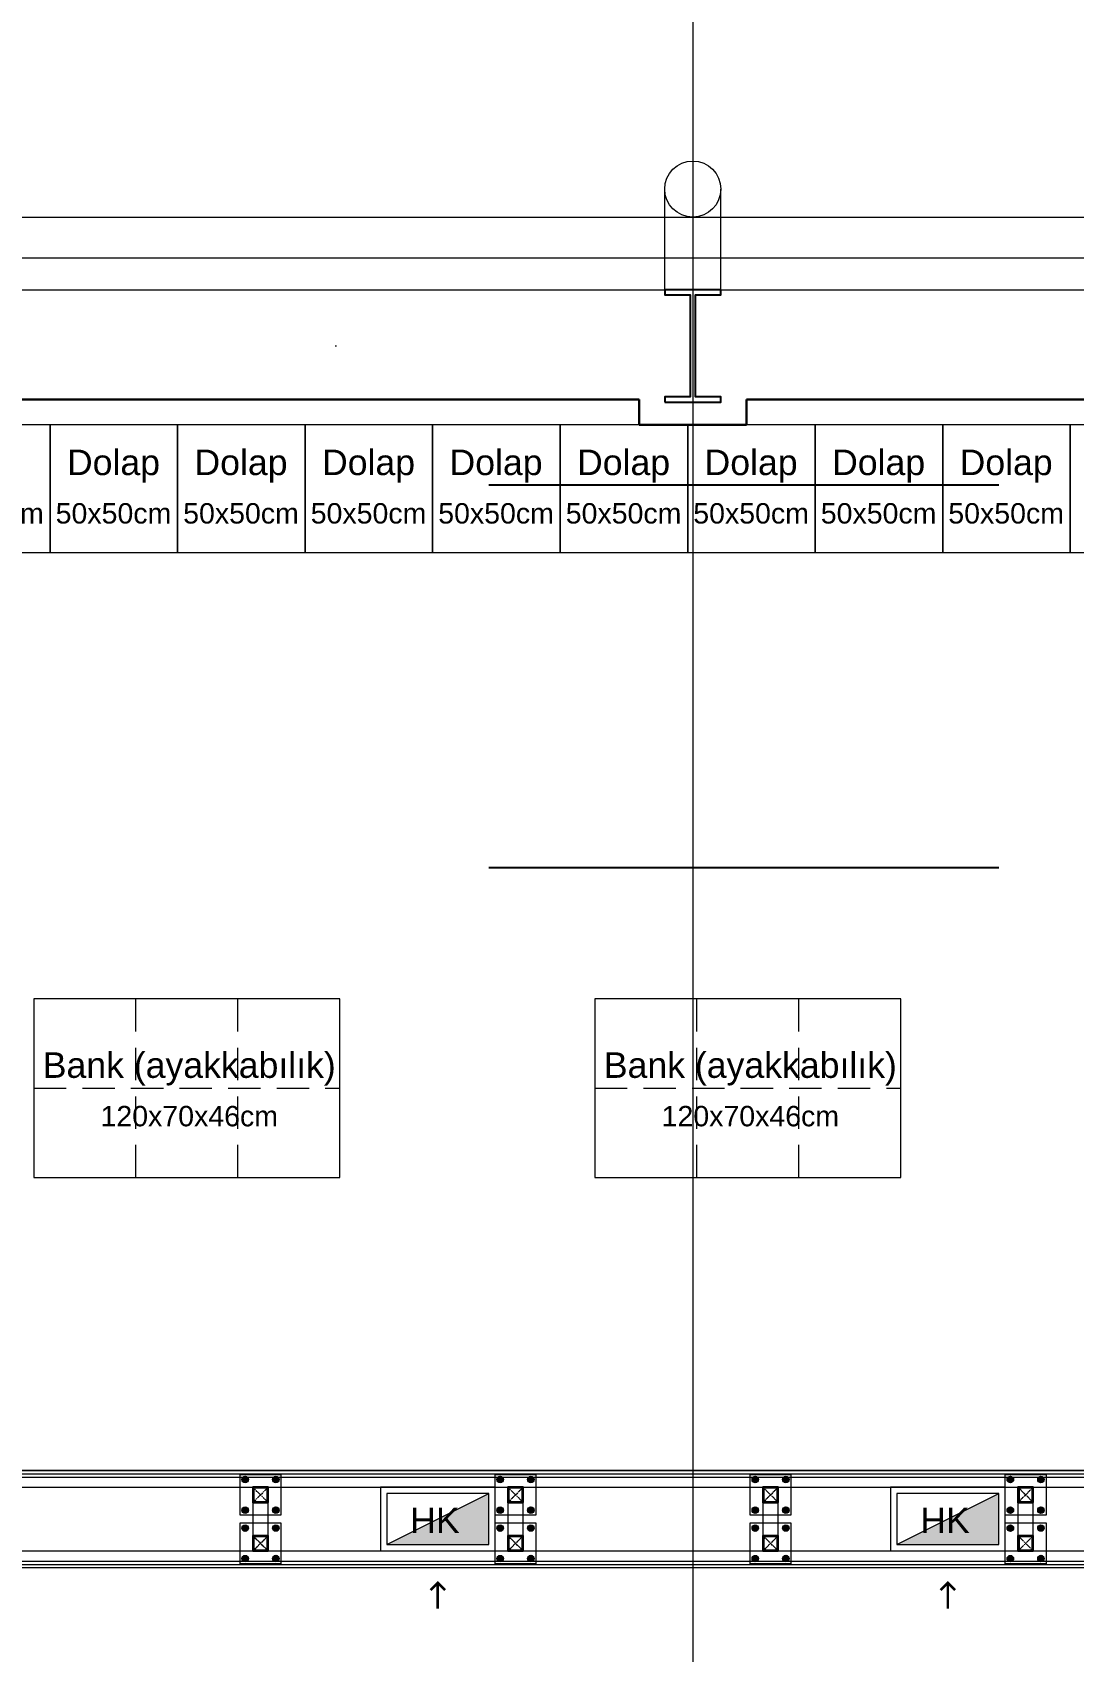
# Model space of a CAD drawing. Header units: centimetres. Extents: x 405464 to 563355, y 50011 to 66875.
# Drawn here: x 510179 to 510588, y 56607 to 57242 of the extents above; entities that cross this region are included whole.
import ezdxf
from ezdxf.enums import TextEntityAlignment as Align

# ---------------------------------------------------------------- set-up
doc = ezdxf.new("R2010")
doc.units = ezdxf.units.CM
for name, pattern in [('CHAIN', [0.3543, 0.2362, -0.0295, 0.0591, -0.0295]), ('DASHDOT', [25.4, 12.7, -6.35, 0, -6.35]), ('DASHED', [4, 2, -2]), ('DASHED2', [9.525, 6.35, -3.175]), ('M00$0$CENTER', [50.8, 31.75, -6.35, 6.35, -6.35])]:
    doc.linetypes.add(name, pattern=pattern)
doc.layers.get('0').update_dxf_attribs({"lineweight": 9})
doc.layers.add('-MH_Ad', color=1, linetype='Continuous', lineweight=9, true_color=0xff0000)
doc.layers.add('DV_alçıpanel_duvar_yeni', color=1, linetype='Continuous', lineweight=20, true_color=0xff0000)
for name, color, linetype, lineweight in [('0-KRCN-MİMARİ-220526', 8, 'Continuous', 9), ('A_Aks', 30, 'DASHDOT', 9), ('A_Arka', 8, 'Continuous', 9), ('A_celik', 1, 'Continuous', 25), ('A_Duvar-alçiplak', 3, 'Continuous', 30), ('A_Kaplama', 191, 'Continuous', 20), ('D_Profil', 155, 'Continuous', 15), ('G_0.09', 254, 'Continuous', 9), ('M00$0$A_Iskelet', 20, 'Continuous', 25), ('M00$0$D_Merkez', 51, 'M00$0$CENTER', 13), ('M00$0$D_Profil', 155, 'Continuous', 15), ('MH_Alan', 51, 'Continuous', 9), ('TF_Mobilya', 142, 'Continuous', 9)]:
    doc.layers.add(name, color=color, linetype=linetype, lineweight=lineweight)
doc.layers.add('_statik', color=2, linetype='Continuous')
doc.styles.add('MP_KAPI_POZ', font='arial.ttf')
doc.styles.add('Normal', font='arial.ttf')

# ---------------------------------------------------------------- blocks, each defined once
blk = doc.blocks.new('a_aks')
at = {"layer": 'A_Aks', "color": 8, "ltscale": 200}
for p, q in [((6080, 5308.05), (6080, -831.11)), ((2130, 4857), (12637.81, 4857))]:
    blk.add_line(p, q, dxfattribs=at)
blk = doc.blocks.new('mimari_yeni_durum')
at = {"layer": 'A_Arka', "color": 8}
for p, q in [((6069, 4879), (6069, 4918.5)), ((6091, 4879), (6091, 4918.5)), ((1600, 4907.5), (12577, 4907.5))]:
    blk.add_line(p, q, dxfattribs=at)
blk.add_circle((6080, 4918.5), 11, dxfattribs=at)
at = {"layer": 'A_celik', "color": 8}
blk.add_lwpolyline([(6069, 4835), (6091, 4835), (6091, 4837), (6081, 4837), (6081, 4877), (6091, 4877), (6091, 4879), (6069, 4879), (6069, 4877), (6079, 4877), (6079, 4837), (6069, 4837), (6069, 4835)], dxfattribs=at)
at = {"layer": 'A_Duvar-alçiplak', "color": 8}
for p, q in [((5701, 4836), (6059, 4836)), ((6059, 4836), (6059, 4826)), ((6101, 4836), (6101, 4826)), ((6101, 4836), (6459, 4836)), ((6059, 4826), (6101, 4826))]:
    blk.add_line(p, q, dxfattribs=at)
at = {"layer": 'A_Kaplama', "color": 8}
for p, q in [((4282, 4891.5), (7028, 4891.5)), ((4282, 4879), (7028, 4879))]:
    blk.add_line(p, q, dxfattribs=at)
at = {"layer": 'A_Aks', "color": 8}
blk.add_blockref('a_aks', (0, 0), dxfattribs=at)
blk = doc.blocks.new('hazırlık_alanları_yp')
at = {"layer": 'TF_Mobilya', "color": 8, "linetype": 'DASHED2', "ltscale": 2}
for p, q in [((4231.6, 4474), (4231.6, 4544)), ((4271.6, 4474), (4271.6, 4544)), ((4451.6, 4474), (4451.6, 4544)), ((4491.6, 4474), (4491.6, 4544))]:
    blk.add_line(p, q, dxfattribs=at)
at = {"layer": 'TF_Mobilya', "color": 8}
for points in [[(4148, 4719), (4198, 4719), (4198, 4769), (4148, 4769)], [(4198, 4719), (4248, 4719), (4248, 4769), (4198, 4769)], [(4248, 4719), (4298, 4719), (4298, 4769), (4248, 4769)], [(4298, 4719), (4348, 4719), (4348, 4769), (4298, 4769)], [(4348, 4719), (4398, 4719), (4398, 4769), (4348, 4769)], [(4398, 4719), (4448, 4719), (4448, 4769), (4398, 4769)], [(4448, 4719), (4498, 4719), (4498, 4769), (4448, 4769)], [(4498, 4719), (4548, 4719), (4548, 4769), (4498, 4769)], [(4548, 4719), (4598, 4719), (4598, 4769), (4548, 4769)], [(4598, 4719), (4648, 4719), (4648, 4769), (4598, 4769)], [(4191.6, 4474), (4311.6, 4474), (4311.6, 4544), (4191.6, 4544)], [(4411.6, 4474), (4531.6, 4474), (4531.6, 4544), (4411.6, 4544)]]:
    blk.add_lwpolyline(points, close=True, dxfattribs=at)
at = {"layer": 'TF_Mobilya', "color": 8, "linetype": 'DASHED2', "ltscale": 2}
for points in [[(4191.6, 4509), (4311.6, 4509)], [(4411.6, 4509), (4531.6, 4509)]]:
    blk.add_lwpolyline(points, dxfattribs=at)
at = {"layer": 'TF_Mobilya', "color": 8, "style": 'MP_KAPI_POZ'}
for s, height, p in [('Dolap', 10, (4222.85, 4754.35)), ('Dolap', 10, (4272.85, 4754.35)), ('Dolap', 10, (4322.85, 4754.35)), ('Dolap', 10, (4372.85, 4754.35)), ('Dolap', 10, (4422.85, 4754.35)), ('Dolap', 10, (4472.85, 4754.35)), ('Dolap', 10, (4522.85, 4754.35)), ('Dolap', 10, (4572.85, 4754.35)), ('50x50cm', 8, (4172.85, 4734.35)), ('50x50cm', 8, (4222.85, 4734.35)), ('50x50cm', 8, (4272.85, 4734.35)), ('50x50cm', 8, (4322.85, 4734.35)), ('50x50cm', 8, (4372.85, 4734.35)), ('50x50cm', 8, (4422.85, 4734.35)), ('50x50cm', 8, (4472.85, 4734.35)), ('50x50cm', 8, (4522.85, 4734.35)), ('50x50cm', 8, (4572.85, 4734.35)), ('Bank (ayakkabılık)', 10, (4252.56, 4518.01)), ('Bank (ayakkabılık)', 10, (4472.56, 4518.01)), ('120x70x46cm', 8, (4252.56, 4498.01)), ('120x70x46cm', 8, (4472.56, 4498.01))]:
    blk.add_text(s, height=height, dxfattribs=at).set_placement(p, align=Align.MIDDLE_CENTER)
blk = doc.blocks.new('A$C17b1b0ad')
at = {"layer": 'MH_Alan', "color": 8}
for points in [[(4451, 4836), (4809, 4836), (4809, 4826), (4851, 4826), (4851, 4836), (5209, 4836), (5209, 4826), (5301, 4826), (5301, 4836), (5659, 4836), (5659, 4826), (5701, 4826), (5701, 4836), (6059, 4836), (6059, 4826), (6101, 4826), (6101, 4836), (6459, 4836)], [(8656.98, 4416), (2547.5, 4416)]]:
    blk.add_lwpolyline(points, dxfattribs=at)
blk = doc.blocks.new('statik_temel_kalıp')
at = {"layer": '_statik', "color": 4, "linetype": 'DASHED', "ltscale": 100}
for p, q in [((-10930, -54.5), (-60, -54.5)), ((-10930, -204.5), (-210, -204.5))]:
    blk.add_line(p, q, dxfattribs=at)
blk = doc.blocks.new('*U114')
at = {"ltscale": 40}
blk.add_lwpolyline([(0, 0), (0, 6), (6, 6), (6, 0)], close=True, dxfattribs=at)
at = {"layer": 'M00$0$D_Merkez', "ltscale": 0.015}
for points in [[(0, 0), (6, 6)], [(0, 6), (6, 0)]]:
    blk.add_lwpolyline(points, dxfattribs=at)
at = {"layer": 'M00$0$D_Profil', "ltscale": 40}
blk.add_lwpolyline([(0.4, 0.4), (0.4, 5.6), (5.6, 5.6), (5.6, 0.4)], close=True, dxfattribs=at)
blk = doc.blocks.new('duvarlar')
h = blk.add_hatch(color=8)
h.dxf.hatch_style = 1
h.paths.add_polyline_path([(6000, 4387), (6000, 4407), (5960, 4387)])
h = blk.add_hatch(color=8)
h.dxf.hatch_style = 1
h.paths.add_polyline_path([(6200, 4387), (6200, 4407), (6160, 4387)])
at = {"color": 8}
for points in [[(5902.5, 4398.5), (5902.5, 4414.5), (5918.5, 4414.5), (5918.5, 4398.5)], [(6002.5, 4398.5), (6002.5, 4414.5), (6018.5, 4414.5), (6018.5, 4398.5)], [(6102.5, 4398.5), (6102.5, 4414.5), (6118.5, 4414.5), (6118.5, 4398.5)], [(6202.5, 4398.5), (6202.5, 4414.5), (6218.5, 4414.5), (6218.5, 4398.5)], [(6000, 4387), (6000, 4407), (5960, 4407), (5960, 4387)], [(6200, 4387), (6200, 4407), (6160, 4407), (6160, 4387)], [(5902.5, 4379.5), (5902.5, 4395.5), (5918.5, 4395.5), (5918.5, 4379.5)], [(6002.5, 4379.5), (6002.5, 4395.5), (6018.5, 4395.5), (6018.5, 4379.5)], [(6102.5, 4379.5), (6102.5, 4395.5), (6118.5, 4395.5), (6118.5, 4379.5)], [(6202.5, 4379.5), (6202.5, 4395.5), (6218.5, 4395.5), (6218.5, 4379.5)]]:
    blk.add_lwpolyline(points, close=True, dxfattribs=at)
for points in [[(5960, 4387), (6000, 4407)], [(6160, 4387), (6200, 4407)]]:
    blk.add_lwpolyline(points, dxfattribs=at)
at = {"color": 8, "const_width": 1}
for points in [[(5977.17, 4369.17), (5980, 4372), (5982.83, 4369.17)], [(5980, 4361.94), (5980, 4372)], [(6177.17, 4369.17), (6180, 4372), (6182.83, 4369.17)], [(6180, 4361.94), (6180, 4372)]]:
    blk.add_lwpolyline(points, dxfattribs=at)
at = {"layer": 'D_Profil', "color": 8}
for p, q in [((4281.25, 4409.5), (7030, 4409.5)), ((5907.5, 4409.5), (5907.5, 4384.5)), ((6007.5, 4409.5), (6007.5, 4384.5)), ((6107.5, 4409.5), (6107.5, 4384.5)), ((6207.5, 4409.5), (6207.5, 4384.5)), ((5913.5, 4390.5), (5913.5, 4403.5)), ((6013.5, 4390.5), (6013.5, 4403.5)), ((6113.5, 4390.5), (6113.5, 4403.5)), ((6213.5, 4390.5), (6213.5, 4403.5)), ((4281.25, 4384.5), (7030, 4384.5))]:
    blk.add_line(p, q, dxfattribs=at)
at = {"layer": 'DV_alçıpanel_duvar_yeni', "color": 8}
for p, q in [((4281.25, 4416), (7030, 4416)), ((4281.25, 4414.75), (7030, 4414.75)), ((4281.25, 4413.5), (7030, 4413.5)), ((4280, 4378), (7030, 4378)), ((4281.25, 4380.5), (7030, 4380.5)), ((4281.25, 4379.25), (7030, 4379.25))]:
    blk.add_line(p, q, dxfattribs=at)
at = {"layer": 'G_0.09', "color": 8}
for p, q in [((5904.5, 4413.67), (5903.49, 4413.09)), ((5903.49, 4413.09), (5903.49, 4411.91)), ((5905.51, 4413.09), (5904.5, 4413.67)), ((5905.51, 4411.91), (5905.51, 4413.09)), ((5915.49, 4413.09), (5916.5, 4413.67)), ((5915.49, 4411.91), (5915.49, 4413.09)), ((5916.5, 4413.67), (5917.51, 4413.09)), ((5917.51, 4413.09), (5917.51, 4411.91)), ((6004.5, 4413.67), (6003.49, 4413.09)), ((6003.49, 4413.09), (6003.49, 4411.91)), ((6005.51, 4413.09), (6004.5, 4413.67)), ((6005.51, 4411.91), (6005.51, 4413.09)), ((6015.49, 4413.09), (6016.5, 4413.67)), ((6015.49, 4411.91), (6015.49, 4413.09)), ((6016.5, 4413.67), (6017.51, 4413.09)), ((6017.51, 4413.09), (6017.51, 4411.91)), ((6104.5, 4413.67), (6103.49, 4413.09)), ((6103.49, 4413.09), (6103.49, 4411.91)), ((6105.51, 4413.09), (6104.5, 4413.67)), ((6105.51, 4411.91), (6105.51, 4413.09)), ((6115.49, 4413.09), (6116.5, 4413.67)), ((6115.49, 4411.91), (6115.49, 4413.09)), ((6116.5, 4413.67), (6117.51, 4413.09)), ((6117.51, 4413.09), (6117.51, 4411.91)), ((6204.5, 4413.67), (6203.49, 4413.09)), ((6203.49, 4413.09), (6203.49, 4411.91)), ((6205.51, 4413.09), (6204.5, 4413.67)), ((6205.51, 4411.91), (6205.51, 4413.09)), ((6215.49, 4413.09), (6216.5, 4413.67)), ((6215.49, 4411.91), (6215.49, 4413.09)), ((6216.5, 4413.67), (6217.51, 4413.09)), ((6217.51, 4413.09), (6217.51, 4411.91)), ((5903.49, 4411.91), (5904.5, 4411.33)), ((5904.5, 4411.33), (5905.51, 4411.91)), ((5916.5, 4411.33), (5915.49, 4411.91)), ((5917.51, 4411.91), (5916.5, 4411.33)), ((6003.49, 4411.91), (6004.5, 4411.33)), ((6004.5, 4411.33), (6005.51, 4411.91)), ((6016.5, 4411.33), (6015.49, 4411.91)), ((6017.51, 4411.91), (6016.5, 4411.33)), ((6103.49, 4411.91), (6104.5, 4411.33)), ((6104.5, 4411.33), (6105.51, 4411.91)), ((6116.5, 4411.33), (6115.49, 4411.91)), ((6117.51, 4411.91), (6116.5, 4411.33)), ((6203.49, 4411.91), (6204.5, 4411.33)), ((6204.5, 4411.33), (6205.51, 4411.91)), ((6216.5, 4411.33), (6215.49, 4411.91)), ((6217.51, 4411.91), (6216.5, 4411.33)), ((5903.49, 4401.09), (5904.5, 4401.67)), ((5903.49, 4399.91), (5903.49, 4401.09)), ((5904.5, 4399.33), (5903.49, 4399.91)), ((5904.5, 4401.67), (5905.51, 4401.09)), ((5905.51, 4399.91), (5904.5, 4399.33)), ((5905.51, 4401.09), (5905.51, 4399.91)), ((5916.5, 4401.67), (5915.49, 4401.09)), ((5915.49, 4401.09), (5915.49, 4399.91)), ((5915.49, 4399.91), (5916.5, 4399.33)), ((5917.51, 4401.09), (5916.5, 4401.67)), ((5916.5, 4399.33), (5917.51, 4399.91)), ((5917.51, 4399.91), (5917.51, 4401.09)), ((6003.49, 4401.09), (6004.5, 4401.67)), ((6003.49, 4399.91), (6003.49, 4401.09)), ((6004.5, 4399.33), (6003.49, 4399.91)), ((6004.5, 4401.67), (6005.51, 4401.09)), ((6005.51, 4399.91), (6004.5, 4399.33)), ((6005.51, 4401.09), (6005.51, 4399.91)), ((6016.5, 4401.67), (6015.49, 4401.09)), ((6015.49, 4401.09), (6015.49, 4399.91)), ((6015.49, 4399.91), (6016.5, 4399.33)), ((6017.51, 4401.09), (6016.5, 4401.67)), ((6016.5, 4399.33), (6017.51, 4399.91)), ((6017.51, 4399.91), (6017.51, 4401.09)), ((6103.49, 4401.09), (6104.5, 4401.67)), ((6103.49, 4399.91), (6103.49, 4401.09)), ((6104.5, 4399.33), (6103.49, 4399.91)), ((6104.5, 4401.67), (6105.51, 4401.09)), ((6105.51, 4399.91), (6104.5, 4399.33)), ((6105.51, 4401.09), (6105.51, 4399.91)), ((6116.5, 4401.67), (6115.49, 4401.09)), ((6115.49, 4401.09), (6115.49, 4399.91)), ((6115.49, 4399.91), (6116.5, 4399.33)), ((6117.51, 4401.09), (6116.5, 4401.67)), ((6116.5, 4399.33), (6117.51, 4399.91)), ((6117.51, 4399.91), (6117.51, 4401.09)), ((6203.49, 4401.09), (6204.5, 4401.67)), ((6203.49, 4399.91), (6203.49, 4401.09)), ((6204.5, 4399.33), (6203.49, 4399.91)), ((6204.5, 4401.67), (6205.51, 4401.09)), ((6205.51, 4399.91), (6204.5, 4399.33)), ((6205.51, 4401.09), (6205.51, 4399.91)), ((6216.5, 4401.67), (6215.49, 4401.09)), ((6215.49, 4401.09), (6215.49, 4399.91)), ((6215.49, 4399.91), (6216.5, 4399.33)), ((6217.51, 4401.09), (6216.5, 4401.67)), ((6216.5, 4399.33), (6217.51, 4399.91)), ((6217.51, 4399.91), (6217.51, 4401.09)), ((5904.5, 4394.67), (5903.49, 4394.09)), ((5903.49, 4394.09), (5903.49, 4392.91)), ((5905.51, 4394.09), (5904.5, 4394.67)), ((5905.51, 4392.91), (5905.51, 4394.09)), ((5915.49, 4394.09), (5916.5, 4394.67)), ((5915.49, 4392.91), (5915.49, 4394.09)), ((5916.5, 4394.67), (5917.51, 4394.09)), ((5917.51, 4394.09), (5917.51, 4392.91)), ((6004.5, 4394.67), (6003.49, 4394.09)), ((6003.49, 4394.09), (6003.49, 4392.91)), ((6005.51, 4394.09), (6004.5, 4394.67)), ((6005.51, 4392.91), (6005.51, 4394.09)), ((6015.49, 4394.09), (6016.5, 4394.67)), ((6015.49, 4392.91), (6015.49, 4394.09)), ((6016.5, 4394.67), (6017.51, 4394.09)), ((6017.51, 4394.09), (6017.51, 4392.91)), ((6104.5, 4394.67), (6103.49, 4394.09)), ((6103.49, 4394.09), (6103.49, 4392.91)), ((6105.51, 4394.09), (6104.5, 4394.67)), ((6105.51, 4392.91), (6105.51, 4394.09)), ((6115.49, 4394.09), (6116.5, 4394.67)), ((6115.49, 4392.91), (6115.49, 4394.09)), ((6116.5, 4394.67), (6117.51, 4394.09)), ((6117.51, 4394.09), (6117.51, 4392.91)), ((6204.5, 4394.67), (6203.49, 4394.09)), ((6203.49, 4394.09), (6203.49, 4392.91)), ((6205.51, 4394.09), (6204.5, 4394.67)), ((6205.51, 4392.91), (6205.51, 4394.09)), ((6215.49, 4394.09), (6216.5, 4394.67)), ((6215.49, 4392.91), (6215.49, 4394.09)), ((6216.5, 4394.67), (6217.51, 4394.09)), ((6217.51, 4394.09), (6217.51, 4392.91)), ((5903.49, 4392.91), (5904.5, 4392.33)), ((5904.5, 4392.33), (5905.51, 4392.91)), ((5916.5, 4392.33), (5915.49, 4392.91)), ((5917.51, 4392.91), (5916.5, 4392.33)), ((6003.49, 4392.91), (6004.5, 4392.33)), ((6004.5, 4392.33), (6005.51, 4392.91)), ((6016.5, 4392.33), (6015.49, 4392.91)), ((6017.51, 4392.91), (6016.5, 4392.33)), ((6103.49, 4392.91), (6104.5, 4392.33)), ((6104.5, 4392.33), (6105.51, 4392.91)), ((6116.5, 4392.33), (6115.49, 4392.91)), ((6117.51, 4392.91), (6116.5, 4392.33)), ((6203.49, 4392.91), (6204.5, 4392.33)), ((6204.5, 4392.33), (6205.51, 4392.91)), ((6216.5, 4392.33), (6215.49, 4392.91)), ((6217.51, 4392.91), (6216.5, 4392.33)), ((5903.49, 4382.09), (5904.5, 4382.67)), ((5903.49, 4380.91), (5903.49, 4382.09)), ((5904.5, 4380.33), (5903.49, 4380.91)), ((5904.5, 4382.67), (5905.51, 4382.09)), ((5905.51, 4380.91), (5904.5, 4380.33)), ((5905.51, 4382.09), (5905.51, 4380.91)), ((5916.5, 4382.67), (5915.49, 4382.09)), ((5915.49, 4382.09), (5915.49, 4380.91)), ((5915.49, 4380.91), (5916.5, 4380.33)), ((5917.51, 4382.09), (5916.5, 4382.67)), ((5916.5, 4380.33), (5917.51, 4380.91)), ((5917.51, 4380.91), (5917.51, 4382.09)), ((6003.49, 4382.09), (6004.5, 4382.67)), ((6003.49, 4380.91), (6003.49, 4382.09)), ((6004.5, 4380.33), (6003.49, 4380.91)), ((6004.5, 4382.67), (6005.51, 4382.09)), ((6005.51, 4380.91), (6004.5, 4380.33)), ((6005.51, 4382.09), (6005.51, 4380.91)), ((6016.5, 4382.67), (6015.49, 4382.09)), ((6015.49, 4382.09), (6015.49, 4380.91)), ((6015.49, 4380.91), (6016.5, 4380.33)), ((6017.51, 4382.09), (6016.5, 4382.67)), ((6016.5, 4380.33), (6017.51, 4380.91)), ((6017.51, 4380.91), (6017.51, 4382.09)), ((6103.49, 4382.09), (6104.5, 4382.67)), ((6103.49, 4380.91), (6103.49, 4382.09)), ((6104.5, 4380.33), (6103.49, 4380.91)), ((6104.5, 4382.67), (6105.51, 4382.09)), ((6105.51, 4380.91), (6104.5, 4380.33)), ((6105.51, 4382.09), (6105.51, 4380.91)), ((6116.5, 4382.67), (6115.49, 4382.09)), ((6115.49, 4382.09), (6115.49, 4380.91)), ((6115.49, 4380.91), (6116.5, 4380.33)), ((6117.51, 4382.09), (6116.5, 4382.67)), ((6116.5, 4380.33), (6117.51, 4380.91)), ((6117.51, 4380.91), (6117.51, 4382.09)), ((6203.49, 4382.09), (6204.5, 4382.67)), ((6203.49, 4380.91), (6203.49, 4382.09)), ((6204.5, 4380.33), (6203.49, 4380.91)), ((6204.5, 4382.67), (6205.51, 4382.09)), ((6205.51, 4380.91), (6204.5, 4380.33)), ((6205.51, 4382.09), (6205.51, 4380.91)), ((6216.5, 4382.67), (6215.49, 4382.09)), ((6215.49, 4382.09), (6215.49, 4380.91)), ((6215.49, 4380.91), (6216.5, 4380.33)), ((6217.51, 4382.09), (6216.5, 4382.67)), ((6216.5, 4380.33), (6217.51, 4380.91)), ((6217.51, 4380.91), (6217.51, 4382.09))]:
    blk.add_line(p, q, dxfattribs=at)
at = {"layer": 'G_0.09', "color": 8, "linetype": 'CHAIN', "ltscale": 3}
for p, q in [((5903.49, 4412.5), (5905.51, 4412.5)), ((5904.5, 4411.33), (5904.5, 4413.67)), ((5917.51, 4412.5), (5915.49, 4412.5)), ((5916.5, 4411.33), (5916.5, 4413.67)), ((6003.49, 4412.5), (6005.51, 4412.5)), ((6004.5, 4411.33), (6004.5, 4413.67)), ((6017.51, 4412.5), (6015.49, 4412.5)), ((6016.5, 4411.33), (6016.5, 4413.67)), ((6103.49, 4412.5), (6105.51, 4412.5)), ((6104.5, 4411.33), (6104.5, 4413.67)), ((6117.51, 4412.5), (6115.49, 4412.5)), ((6116.5, 4411.33), (6116.5, 4413.67)), ((6203.49, 4412.5), (6205.51, 4412.5)), ((6204.5, 4411.33), (6204.5, 4413.67)), ((6217.51, 4412.5), (6215.49, 4412.5)), ((6216.5, 4411.33), (6216.5, 4413.67)), ((5903.49, 4400.5), (5905.51, 4400.5)), ((5904.5, 4401.67), (5904.5, 4399.33)), ((5917.51, 4400.5), (5915.49, 4400.5)), ((5916.5, 4401.67), (5916.5, 4399.33)), ((6003.49, 4400.5), (6005.51, 4400.5)), ((6004.5, 4401.67), (6004.5, 4399.33)), ((6017.51, 4400.5), (6015.49, 4400.5)), ((6016.5, 4401.67), (6016.5, 4399.33)), ((6103.49, 4400.5), (6105.51, 4400.5)), ((6104.5, 4401.67), (6104.5, 4399.33)), ((6117.51, 4400.5), (6115.49, 4400.5)), ((6116.5, 4401.67), (6116.5, 4399.33)), ((6203.49, 4400.5), (6205.51, 4400.5)), ((6204.5, 4401.67), (6204.5, 4399.33)), ((6217.51, 4400.5), (6215.49, 4400.5)), ((6216.5, 4401.67), (6216.5, 4399.33)), ((5903.49, 4393.5), (5905.51, 4393.5)), ((5904.5, 4392.33), (5904.5, 4394.67)), ((5917.51, 4393.5), (5915.49, 4393.5)), ((5916.5, 4392.33), (5916.5, 4394.67)), ((6003.49, 4393.5), (6005.51, 4393.5)), ((6004.5, 4392.33), (6004.5, 4394.67)), ((6017.51, 4393.5), (6015.49, 4393.5)), ((6016.5, 4392.33), (6016.5, 4394.67)), ((6103.49, 4393.5), (6105.51, 4393.5)), ((6104.5, 4392.33), (6104.5, 4394.67)), ((6117.51, 4393.5), (6115.49, 4393.5)), ((6116.5, 4392.33), (6116.5, 4394.67)), ((6203.49, 4393.5), (6205.51, 4393.5)), ((6204.5, 4392.33), (6204.5, 4394.67)), ((6217.51, 4393.5), (6215.49, 4393.5)), ((6216.5, 4392.33), (6216.5, 4394.67)), ((5903.49, 4381.5), (5905.51, 4381.5)), ((5904.5, 4382.67), (5904.5, 4380.33)), ((5917.51, 4381.5), (5915.49, 4381.5)), ((5916.5, 4382.67), (5916.5, 4380.33)), ((6003.49, 4381.5), (6005.51, 4381.5)), ((6004.5, 4382.67), (6004.5, 4380.33)), ((6017.51, 4381.5), (6015.49, 4381.5)), ((6016.5, 4382.67), (6016.5, 4380.33)), ((6103.49, 4381.5), (6105.51, 4381.5)), ((6104.5, 4382.67), (6104.5, 4380.33)), ((6117.51, 4381.5), (6115.49, 4381.5)), ((6116.5, 4382.67), (6116.5, 4380.33)), ((6203.49, 4381.5), (6205.51, 4381.5)), ((6204.5, 4382.67), (6204.5, 4380.33)), ((6217.51, 4381.5), (6215.49, 4381.5)), ((6216.5, 4382.67), (6216.5, 4380.33))]:
    blk.add_line(p, q, dxfattribs=at)
at = {"layer": 'G_0.09', "color": 8}
for points in [[(6002.5, 4384.5), (6002.5, 4409.5), (5957.5, 4409.5), (5957.5, 4384.5)], [(6202.5, 4384.5), (6202.5, 4409.5), (6157.5, 4409.5), (6157.5, 4384.5)]]:
    blk.add_lwpolyline(points, close=True, dxfattribs=at)
for centre, radius in [((5904.5, 4412.5), 1.28), ((5904.5, 4412.5), 0.917), ((5904.5, 4412.5), 0.9), ((5904.5, 4412.5), 0.693), ((5904.5, 4412.5), 0.64), ((5904.5, 4412.5), 0.539), ((5916.5, 4412.5), 1.28), ((5916.5, 4412.5), 0.917), ((5916.5, 4412.5), 0.9), ((5916.5, 4412.5), 0.693), ((5916.5, 4412.5), 0.64), ((5916.5, 4412.5), 0.539), ((6004.5, 4412.5), 1.28), ((6004.5, 4412.5), 0.917), ((6004.5, 4412.5), 0.9), ((6004.5, 4412.5), 0.693), ((6004.5, 4412.5), 0.64), ((6004.5, 4412.5), 0.539), ((6016.5, 4412.5), 1.28), ((6016.5, 4412.5), 0.917), ((6016.5, 4412.5), 0.9), ((6016.5, 4412.5), 0.693), ((6016.5, 4412.5), 0.64), ((6016.5, 4412.5), 0.539), ((6104.5, 4412.5), 1.28), ((6104.5, 4412.5), 0.917), ((6104.5, 4412.5), 0.9), ((6104.5, 4412.5), 0.693), ((6104.5, 4412.5), 0.64), ((6104.5, 4412.5), 0.539), ((6116.5, 4412.5), 1.28), ((6116.5, 4412.5), 0.917), ((6116.5, 4412.5), 0.9), ((6116.5, 4412.5), 0.693), ((6116.5, 4412.5), 0.64), ((6116.5, 4412.5), 0.539), ((6204.5, 4412.5), 1.28), ((6204.5, 4412.5), 0.917), ((6204.5, 4412.5), 0.9), ((6204.5, 4412.5), 0.693), ((6204.5, 4412.5), 0.64), ((6204.5, 4412.5), 0.539), ((6216.5, 4412.5), 1.28), ((6216.5, 4412.5), 0.917), ((6216.5, 4412.5), 0.9), ((6216.5, 4412.5), 0.693), ((6216.5, 4412.5), 0.64), ((6216.5, 4412.5), 0.539), ((5904.5, 4400.5), 1.28), ((5904.5, 4400.5), 0.917), ((5904.5, 4400.5), 0.9), ((5904.5, 4400.5), 0.693), ((5904.5, 4400.5), 0.64), ((5904.5, 4400.5), 0.539), ((5916.5, 4400.5), 1.28), ((5916.5, 4400.5), 0.917), ((5916.5, 4400.5), 0.9), ((5916.5, 4400.5), 0.693), ((5916.5, 4400.5), 0.64), ((5916.5, 4400.5), 0.539), ((6004.5, 4400.5), 1.28), ((6004.5, 4400.5), 0.917), ((6004.5, 4400.5), 0.9), ((6004.5, 4400.5), 0.693), ((6004.5, 4400.5), 0.64), ((6004.5, 4400.5), 0.539), ((6016.5, 4400.5), 1.28), ((6016.5, 4400.5), 0.917), ((6016.5, 4400.5), 0.9), ((6016.5, 4400.5), 0.693), ((6016.5, 4400.5), 0.64), ((6016.5, 4400.5), 0.539), ((6104.5, 4400.5), 1.28), ((6104.5, 4400.5), 0.917), ((6104.5, 4400.5), 0.9), ((6104.5, 4400.5), 0.693), ((6104.5, 4400.5), 0.64), ((6104.5, 4400.5), 0.539), ((6116.5, 4400.5), 1.28), ((6116.5, 4400.5), 0.917), ((6116.5, 4400.5), 0.9), ((6116.5, 4400.5), 0.693), ((6116.5, 4400.5), 0.64), ((6116.5, 4400.5), 0.539), ((6204.5, 4400.5), 1.28), ((6204.5, 4400.5), 0.917), ((6204.5, 4400.5), 0.9), ((6204.5, 4400.5), 0.693), ((6204.5, 4400.5), 0.64), ((6204.5, 4400.5), 0.539), ((6216.5, 4400.5), 1.28), ((6216.5, 4400.5), 0.917), ((6216.5, 4400.5), 0.9), ((6216.5, 4400.5), 0.693), ((6216.5, 4400.5), 0.64), ((6216.5, 4400.5), 0.539), ((5904.5, 4393.5), 1.28), ((5904.5, 4393.5), 0.917), ((5904.5, 4393.5), 0.9), ((5904.5, 4393.5), 0.693), ((5904.5, 4393.5), 0.64), ((5904.5, 4393.5), 0.539), ((5916.5, 4393.5), 1.28), ((5916.5, 4393.5), 0.917), ((5916.5, 4393.5), 0.9), ((5916.5, 4393.5), 0.693), ((5916.5, 4393.5), 0.64), ((5916.5, 4393.5), 0.539), ((6004.5, 4393.5), 1.28), ((6004.5, 4393.5), 0.917), ((6004.5, 4393.5), 0.9), ((6004.5, 4393.5), 0.693), ((6004.5, 4393.5), 0.64), ((6004.5, 4393.5), 0.539), ((6016.5, 4393.5), 1.28), ((6016.5, 4393.5), 0.917), ((6016.5, 4393.5), 0.9), ((6016.5, 4393.5), 0.693), ((6016.5, 4393.5), 0.64), ((6016.5, 4393.5), 0.539), ((6104.5, 4393.5), 1.28), ((6104.5, 4393.5), 0.917), ((6104.5, 4393.5), 0.9), ((6104.5, 4393.5), 0.693), ((6104.5, 4393.5), 0.64), ((6104.5, 4393.5), 0.539), ((6116.5, 4393.5), 1.28), ((6116.5, 4393.5), 0.917), ((6116.5, 4393.5), 0.9), ((6116.5, 4393.5), 0.693), ((6116.5, 4393.5), 0.64), ((6116.5, 4393.5), 0.539), ((6204.5, 4393.5), 1.28), ((6204.5, 4393.5), 0.917), ((6204.5, 4393.5), 0.9), ((6204.5, 4393.5), 0.693), ((6204.5, 4393.5), 0.64), ((6204.5, 4393.5), 0.539), ((6216.5, 4393.5), 1.28), ((6216.5, 4393.5), 0.917), ((6216.5, 4393.5), 0.9), ((6216.5, 4393.5), 0.693), ((6216.5, 4393.5), 0.64), ((6216.5, 4393.5), 0.539), ((5904.5, 4381.5), 1.28), ((5904.5, 4381.5), 0.917), ((5904.5, 4381.5), 0.9), ((5904.5, 4381.5), 0.693), ((5904.5, 4381.5), 0.64), ((5904.5, 4381.5), 0.539), ((5916.5, 4381.5), 1.28), ((5916.5, 4381.5), 0.917), ((5916.5, 4381.5), 0.9), ((5916.5, 4381.5), 0.693), ((5916.5, 4381.5), 0.64), ((5916.5, 4381.5), 0.539), ((6004.5, 4381.5), 1.28), ((6004.5, 4381.5), 0.917), ((6004.5, 4381.5), 0.9), ((6004.5, 4381.5), 0.693), ((6004.5, 4381.5), 0.64), ((6004.5, 4381.5), 0.539), ((6016.5, 4381.5), 1.28), ((6016.5, 4381.5), 0.917), ((6016.5, 4381.5), 0.9), ((6016.5, 4381.5), 0.693), ((6016.5, 4381.5), 0.64), ((6016.5, 4381.5), 0.539), ((6104.5, 4381.5), 1.28), ((6104.5, 4381.5), 0.917), ((6104.5, 4381.5), 0.9), ((6104.5, 4381.5), 0.693), ((6104.5, 4381.5), 0.64), ((6104.5, 4381.5), 0.539), ((6116.5, 4381.5), 1.28), ((6116.5, 4381.5), 0.917), ((6116.5, 4381.5), 0.9), ((6116.5, 4381.5), 0.693), ((6116.5, 4381.5), 0.64), ((6116.5, 4381.5), 0.539), ((6204.5, 4381.5), 1.28), ((6204.5, 4381.5), 0.917), ((6204.5, 4381.5), 0.9), ((6204.5, 4381.5), 0.693), ((6204.5, 4381.5), 0.64), ((6204.5, 4381.5), 0.539), ((6216.5, 4381.5), 1.28), ((6216.5, 4381.5), 0.917), ((6216.5, 4381.5), 0.9), ((6216.5, 4381.5), 0.693), ((6216.5, 4381.5), 0.64), ((6216.5, 4381.5), 0.539)]:
    blk.add_circle(centre, radius, dxfattribs=at)
at = {"layer": 'G_0.09', "color": 8, "linetype": 'Continuous'}
for centre, start, end in [((5904.5, 4412.5), 18, 198), ((5904.5, 4412.5), 18, 198), ((5904.5, 4412.5), 198, 18), ((5904.5, 4412.5), 198, 18), ((5916.5, 4412.5), 162, 342), ((5916.5, 4412.5), 162, 342), ((5916.5, 4412.5), 342, 162), ((5916.5, 4412.5), 342, 162), ((6004.5, 4412.5), 18, 198), ((6004.5, 4412.5), 18, 198), ((6004.5, 4412.5), 198, 18), ((6004.5, 4412.5), 198, 18), ((6016.5, 4412.5), 162, 342), ((6016.5, 4412.5), 162, 342), ((6016.5, 4412.5), 342, 162), ((6016.5, 4412.5), 342, 162), ((6104.5, 4412.5), 18, 198), ((6104.5, 4412.5), 18, 198), ((6104.5, 4412.5), 198, 18), ((6104.5, 4412.5), 198, 18), ((6116.5, 4412.5), 162, 342), ((6116.5, 4412.5), 162, 342), ((6116.5, 4412.5), 342, 162), ((6116.5, 4412.5), 342, 162), ((6204.5, 4412.5), 18, 198), ((6204.5, 4412.5), 18, 198), ((6204.5, 4412.5), 198, 18), ((6204.5, 4412.5), 198, 18), ((6216.5, 4412.5), 162, 342), ((6216.5, 4412.5), 162, 342), ((6216.5, 4412.5), 342, 162), ((6216.5, 4412.5), 342, 162), ((5904.5, 4400.5), 162, 342), ((5904.5, 4400.5), 162, 342), ((5904.5, 4400.5), 342, 162), ((5904.5, 4400.5), 342, 162), ((5916.5, 4400.5), 18, 198), ((5916.5, 4400.5), 18, 198), ((5916.5, 4400.5), 198, 18), ((5916.5, 4400.5), 198, 18), ((6004.5, 4400.5), 162, 342), ((6004.5, 4400.5), 162, 342), ((6004.5, 4400.5), 342, 162), ((6004.5, 4400.5), 342, 162), ((6016.5, 4400.5), 18, 198), ((6016.5, 4400.5), 18, 198), ((6016.5, 4400.5), 198, 18), ((6016.5, 4400.5), 198, 18), ((6104.5, 4400.5), 162, 342), ((6104.5, 4400.5), 162, 342), ((6104.5, 4400.5), 342, 162), ((6104.5, 4400.5), 342, 162), ((6116.5, 4400.5), 18, 198), ((6116.5, 4400.5), 18, 198), ((6116.5, 4400.5), 198, 18), ((6116.5, 4400.5), 198, 18), ((6204.5, 4400.5), 162, 342), ((6204.5, 4400.5), 162, 342), ((6204.5, 4400.5), 342, 162), ((6204.5, 4400.5), 342, 162), ((6216.5, 4400.5), 18, 198), ((6216.5, 4400.5), 18, 198), ((6216.5, 4400.5), 198, 18), ((6216.5, 4400.5), 198, 18), ((5904.5, 4393.5), 18, 198), ((5904.5, 4393.5), 18, 198), ((5904.5, 4393.5), 198, 18), ((5904.5, 4393.5), 198, 18), ((5916.5, 4393.5), 162, 342), ((5916.5, 4393.5), 162, 342), ((5916.5, 4393.5), 342, 162), ((5916.5, 4393.5), 342, 162), ((6004.5, 4393.5), 18, 198), ((6004.5, 4393.5), 18, 198), ((6004.5, 4393.5), 198, 18), ((6004.5, 4393.5), 198, 18), ((6016.5, 4393.5), 162, 342), ((6016.5, 4393.5), 162, 342), ((6016.5, 4393.5), 342, 162), ((6016.5, 4393.5), 342, 162), ((6104.5, 4393.5), 18, 198), ((6104.5, 4393.5), 18, 198), ((6104.5, 4393.5), 198, 18), ((6104.5, 4393.5), 198, 18), ((6116.5, 4393.5), 162, 342), ((6116.5, 4393.5), 162, 342), ((6116.5, 4393.5), 342, 162), ((6116.5, 4393.5), 342, 162), ((6204.5, 4393.5), 18, 198), ((6204.5, 4393.5), 18, 198), ((6204.5, 4393.5), 198, 18), ((6204.5, 4393.5), 198, 18), ((6216.5, 4393.5), 162, 342), ((6216.5, 4393.5), 162, 342), ((6216.5, 4393.5), 342, 162), ((6216.5, 4393.5), 342, 162), ((5904.5, 4381.5), 162, 342), ((5904.5, 4381.5), 162, 342), ((5904.5, 4381.5), 342, 162), ((5904.5, 4381.5), 342, 162), ((5916.5, 4381.5), 18, 198), ((5916.5, 4381.5), 18, 198), ((5916.5, 4381.5), 198, 18), ((5916.5, 4381.5), 198, 18), ((6004.5, 4381.5), 162, 342), ((6004.5, 4381.5), 162, 342), ((6004.5, 4381.5), 342, 162), ((6004.5, 4381.5), 342, 162), ((6016.5, 4381.5), 18, 198), ((6016.5, 4381.5), 18, 198), ((6016.5, 4381.5), 198, 18), ((6016.5, 4381.5), 198, 18), ((6104.5, 4381.5), 162, 342), ((6104.5, 4381.5), 162, 342), ((6104.5, 4381.5), 342, 162), ((6104.5, 4381.5), 342, 162), ((6116.5, 4381.5), 18, 198), ((6116.5, 4381.5), 18, 198), ((6116.5, 4381.5), 198, 18), ((6116.5, 4381.5), 198, 18), ((6204.5, 4381.5), 162, 342), ((6204.5, 4381.5), 162, 342), ((6204.5, 4381.5), 342, 162), ((6204.5, 4381.5), 342, 162), ((6216.5, 4381.5), 18, 198), ((6216.5, 4381.5), 18, 198), ((6216.5, 4381.5), 198, 18), ((6216.5, 4381.5), 198, 18)]:
    blk.add_arc(centre, 0.72, start, end, dxfattribs=at)
at = {"layer": 'G_0.09', "color": 8}
for centre, start, end in [((5904.5, 4412.5), 260, 170), ((5916.5, 4412.5), 10, 280), ((6004.5, 4412.5), 260, 170), ((6016.5, 4412.5), 10, 280), ((6104.5, 4412.5), 260, 170), ((6116.5, 4412.5), 10, 280), ((6204.5, 4412.5), 260, 170), ((6216.5, 4412.5), 10, 280), ((5904.5, 4400.5), 190, 100), ((5916.5, 4400.5), 80, 350), ((6004.5, 4400.5), 190, 100), ((6016.5, 4400.5), 80, 350), ((6104.5, 4400.5), 190, 100), ((6116.5, 4400.5), 80, 350), ((6204.5, 4400.5), 190, 100), ((6216.5, 4400.5), 80, 350), ((5904.5, 4393.5), 260, 170), ((5916.5, 4393.5), 10, 280), ((6004.5, 4393.5), 260, 170), ((6016.5, 4393.5), 10, 280), ((6104.5, 4393.5), 260, 170), ((6116.5, 4393.5), 10, 280), ((6204.5, 4393.5), 260, 170), ((6216.5, 4393.5), 10, 280), ((5904.5, 4381.5), 190, 100), ((5916.5, 4381.5), 80, 350), ((6004.5, 4381.5), 190, 100), ((6016.5, 4381.5), 80, 350), ((6104.5, 4381.5), 190, 100), ((6116.5, 4381.5), 80, 350), ((6204.5, 4381.5), 190, 100), ((6216.5, 4381.5), 80, 350)]:
    blk.add_arc(centre, 0.64, start, end, dxfattribs=at)
at = {"layer": 'M00$0$A_Iskelet', "color": 8, "xscale": -1}
for p in [(5913.5, 4403.5), (6013.5, 4403.5), (6113.5, 4403.5), (6213.5, 4403.5), (5913.5, 4384.5), (6013.5, 4384.5), (6113.5, 4384.5), (6213.5, 4384.5)]:
    blk.add_blockref('*U114', p, dxfattribs=at)
at = {"color": 8, "style": 'Normal'}
for p in [(5969.19, 4391.54), (6169.19, 4391.54)]:
    blk.add_text('HK', height=10, dxfattribs=at).set_placement(p)
blk = doc.blocks.new('A$C9e52caec')
at = {"layer": '-MH_Ad', "color": 8}
blk.add_blockref('A$C17b1b0ad', (0, 0), dxfattribs=at)
at = {"color": 8}
for name, p in [('mimari_yeni_durum', (0, 0)), ('hazırlık_alanları_yp', (1630, 57))]:
    blk.add_blockref(name, p, dxfattribs=at)
at = {"layer": '_statik'}
blk.add_blockref('statik_temel_kalıp', (12530, 4857), dxfattribs=at)
blk.add_blockref('duvarlar', (0, 0))

msp = doc.modelspace()

# ---------------------------------------------------------------- block references
at = {"layer": '0-KRCN-MİMARİ-220526', "rotation": 359.999999999997}
msp.add_blockref('A$C9e52caec', (504358.27, 52262.37, 74), dxfattribs=at)

doc.saveas('drawing.dxf')
